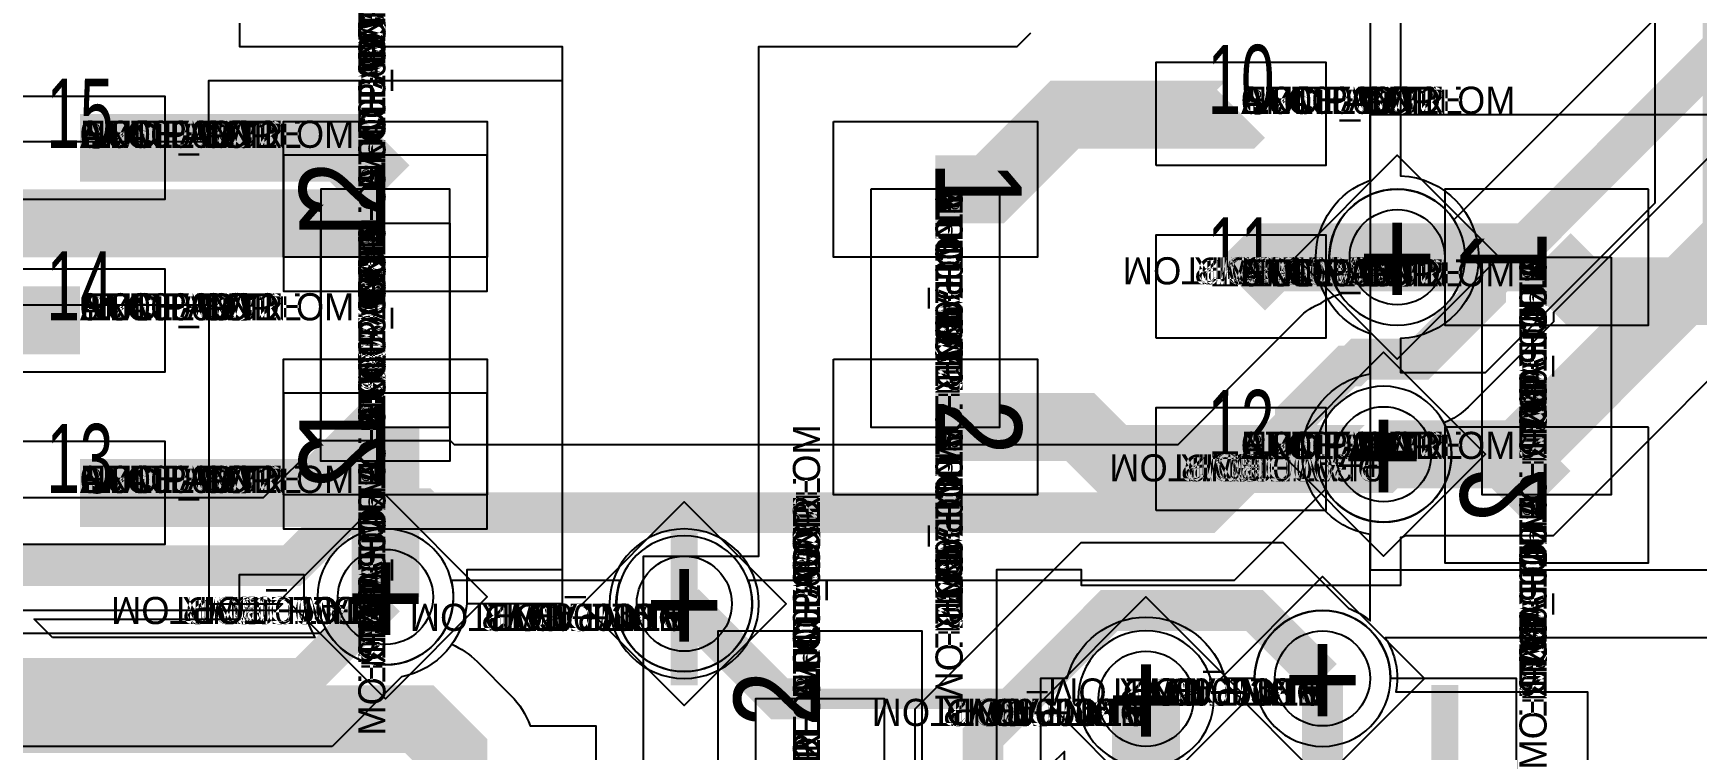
# Model space of a CAD drawing. Extents: x 0 to 323, y 0 to 320.
# Drawn here: x 73.42 to 85.67, y 181.53 to 186.8 of the extents above; entities that cross this region are included whole.
import ezdxf
from ezdxf.enums import TextEntityAlignment as Align

# ---------------------------------------------------------------- set-up
doc = ezdxf.new("R2010")
doc.units = 0
doc.header["$MEASUREMENT"] = 0
doc.layers.get('0').update_dxf_attribs({"linetype": 'CONTINUOUS'})
for name, color, linetype in [('CDN_FIGURES', 7, 'CONTINUOUS'), ('ETCH_BOTTOM', 7, 'CONTINUOUS'), ('ETCH_GND', 3, 'CONTINUOUS'), ('ETCH_INT1', 4, 'CONTINUOUS'), ('ETCH_INT2', 5, 'CONTINUOUS'), ('ETCH_PWR', 6, 'CONTINUOUS'), ('ETCH_TOP', 2, 'CONTINUOUS'), ('MANUFACTURING_NCLEGEND-1-6', 8, 'CONTINUOUS'), ('PACKAGE_GEOMETRY_ASSEMBLY_TOP', 11, 'CONTINUOUS'), ('PACKAGE_GEOMETRY_PIN_NUMBER', 9, 'CONTINUOUS')]:
    doc.layers.add(name, color=color, linetype=linetype)

# ---------------------------------------------------------------- blocks, each defined once
blk = doc.blocks.new('PAD_INFO')
for tag in ['SHAPE_TYPE', 'PAD_HEIGHT', 'PAD_LAYER', 'PAD_TYPE', 'PAD_WIDTH']:
    blk.add_attdef(tag, (0, 0), '', height=0.2)
at = {"flags": 2}
blk.add_attdef('CDN_TYPE', (0, 0), '', height=0.2, dxfattribs=at)
blk = doc.blocks.new('DRILL_INFO')
at = {"flags": 2}
blk.add_attdef('CDN_TYPE', (0, 0), '', height=0.2, dxfattribs=at)
for tag in ['FSHAPE', 'FCHAR', 'DRILL_HEIGHT', 'DIAMETER', 'PLATED', 'DRILL_WIDTH']:
    blk.add_attdef(tag, (0, 0), '', height=0.2)
blk = doc.blocks.new('VIA0700X0300')
at = {"layer": 'ETCH_BOTTOM'}
blk.add_circle((0, 0), 0.35, dxfattribs=at)
at = {"layer": 'ETCH_GND'}
blk.add_circle((0, 0), 0.35, dxfattribs=at)
at = {"layer": 'ETCH_INT1'}
blk.add_circle((0, 0), 0.35, dxfattribs=at)
at = {"layer": 'ETCH_INT2'}
blk.add_circle((0, 0), 0.35, dxfattribs=at)
at = {"layer": 'ETCH_PWR'}
blk.add_circle((0, 0), 0.35, dxfattribs=at)
at = {"layer": 'ETCH_TOP'}
blk.add_circle((0, 0), 0.35, dxfattribs=at)
ref = blk.add_blockref('PAD_INFO', (0, 0))
ref.add_attrib('PAD_LAYER', 'ETCH_TOP', (0, 0), dxfattribs={"height": 0.2})
ref.add_attrib('SHAPE_TYPE', 'NULL', (0, 0), dxfattribs={"height": 0.2})
ref.add_attrib('PAD_TYPE', 'ANTIPAD', (0, 0), dxfattribs={"height": 0.2})
ref.add_attrib('PAD_WIDTH', '0.000000', (0, 0), dxfattribs={"height": 0.2})
ref.add_attrib('PAD_HEIGHT', '0.000000', (0, 0), dxfattribs={"height": 0.2})
ref = blk.add_blockref('PAD_INFO', (0, 0))
ref.add_attrib('PAD_LAYER', 'ETCH_GND', (0, 0), dxfattribs={"height": 0.2})
ref.add_attrib('SHAPE_TYPE', 'NULL', (0, 0), dxfattribs={"height": 0.2})
ref.add_attrib('PAD_TYPE', 'ANTIPAD', (0, 0), dxfattribs={"height": 0.2})
ref.add_attrib('PAD_WIDTH', '0.000000', (0, 0), dxfattribs={"height": 0.2})
ref.add_attrib('PAD_HEIGHT', '0.000000', (0, 0), dxfattribs={"height": 0.2})
ref = blk.add_blockref('PAD_INFO', (0, 0))
ref.add_attrib('PAD_LAYER', 'ETCH_INT1', (0, 0), dxfattribs={"height": 0.2})
ref.add_attrib('SHAPE_TYPE', 'NULL', (0, 0), dxfattribs={"height": 0.2})
ref.add_attrib('PAD_TYPE', 'ANTIPAD', (0, 0), dxfattribs={"height": 0.2})
ref.add_attrib('PAD_WIDTH', '0.000000', (0, 0), dxfattribs={"height": 0.2})
ref.add_attrib('PAD_HEIGHT', '0.000000', (0, 0), dxfattribs={"height": 0.2})
ref = blk.add_blockref('PAD_INFO', (0, 0))
ref.add_attrib('PAD_LAYER', 'ETCH_INT2', (0, 0), dxfattribs={"height": 0.2})
ref.add_attrib('SHAPE_TYPE', 'NULL', (0, 0), dxfattribs={"height": 0.2})
ref.add_attrib('PAD_TYPE', 'ANTIPAD', (0, 0), dxfattribs={"height": 0.2})
ref.add_attrib('PAD_WIDTH', '0.000000', (0, 0), dxfattribs={"height": 0.2})
ref.add_attrib('PAD_HEIGHT', '0.000000', (0, 0), dxfattribs={"height": 0.2})
ref = blk.add_blockref('PAD_INFO', (0, 0))
ref.add_attrib('PAD_LAYER', 'ETCH_PWR', (0, 0), dxfattribs={"height": 0.2})
ref.add_attrib('SHAPE_TYPE', 'NULL', (0, 0), dxfattribs={"height": 0.2})
ref.add_attrib('PAD_TYPE', 'ANTIPAD', (0, 0), dxfattribs={"height": 0.2})
ref.add_attrib('PAD_WIDTH', '0.000000', (0, 0), dxfattribs={"height": 0.2})
ref.add_attrib('PAD_HEIGHT', '0.000000', (0, 0), dxfattribs={"height": 0.2})
ref = blk.add_blockref('PAD_INFO', (0, 0))
ref.add_attrib('PAD_LAYER', 'ETCH_BOTTOM', (0, 0), dxfattribs={"height": 0.2})
ref.add_attrib('SHAPE_TYPE', 'NULL', (0, 0), dxfattribs={"height": 0.2})
ref.add_attrib('PAD_TYPE', 'ANTIPAD', (0, 0), dxfattribs={"height": 0.2})
ref.add_attrib('PAD_WIDTH', '0.000000', (0, 0), dxfattribs={"height": 0.2})
ref.add_attrib('PAD_HEIGHT', '0.000000', (0, 0), dxfattribs={"height": 0.2})
ref = blk.add_blockref('PAD_INFO', (0, 0))
ref.add_attrib('PAD_LAYER', 'ETCH_TOP', (0, 0), dxfattribs={"height": 0.2})
ref.add_attrib('SHAPE_TYPE', 'NULL', (0, 0), dxfattribs={"height": 0.2})
ref.add_attrib('PAD_TYPE', 'THERMAL', (0, 0), dxfattribs={"height": 0.2})
ref.add_attrib('PAD_WIDTH', '0.000000', (0, 0), dxfattribs={"height": 0.2})
ref.add_attrib('PAD_HEIGHT', '0.000000', (0, 0), dxfattribs={"height": 0.2})
ref = blk.add_blockref('PAD_INFO', (0, 0))
ref.add_attrib('PAD_LAYER', 'ETCH_GND', (0, 0), dxfattribs={"height": 0.2})
ref.add_attrib('SHAPE_TYPE', 'NULL', (0, 0), dxfattribs={"height": 0.2})
ref.add_attrib('PAD_TYPE', 'THERMAL', (0, 0), dxfattribs={"height": 0.2})
ref.add_attrib('PAD_WIDTH', '0.000000', (0, 0), dxfattribs={"height": 0.2})
ref.add_attrib('PAD_HEIGHT', '0.000000', (0, 0), dxfattribs={"height": 0.2})
ref = blk.add_blockref('PAD_INFO', (0, 0))
ref.add_attrib('PAD_LAYER', 'ETCH_INT1', (0, 0), dxfattribs={"height": 0.2})
ref.add_attrib('SHAPE_TYPE', 'NULL', (0, 0), dxfattribs={"height": 0.2})
ref.add_attrib('PAD_TYPE', 'THERMAL', (0, 0), dxfattribs={"height": 0.2})
ref.add_attrib('PAD_WIDTH', '0.000000', (0, 0), dxfattribs={"height": 0.2})
ref.add_attrib('PAD_HEIGHT', '0.000000', (0, 0), dxfattribs={"height": 0.2})
ref = blk.add_blockref('PAD_INFO', (0, 0))
ref.add_attrib('PAD_LAYER', 'ETCH_INT2', (0, 0), dxfattribs={"height": 0.2})
ref.add_attrib('SHAPE_TYPE', 'NULL', (0, 0), dxfattribs={"height": 0.2})
ref.add_attrib('PAD_TYPE', 'THERMAL', (0, 0), dxfattribs={"height": 0.2})
ref.add_attrib('PAD_WIDTH', '0.000000', (0, 0), dxfattribs={"height": 0.2})
ref.add_attrib('PAD_HEIGHT', '0.000000', (0, 0), dxfattribs={"height": 0.2})
ref = blk.add_blockref('PAD_INFO', (0, 0))
ref.add_attrib('PAD_LAYER', 'ETCH_PWR', (0, 0), dxfattribs={"height": 0.2})
ref.add_attrib('SHAPE_TYPE', 'NULL', (0, 0), dxfattribs={"height": 0.2})
ref.add_attrib('PAD_TYPE', 'THERMAL', (0, 0), dxfattribs={"height": 0.2})
ref.add_attrib('PAD_WIDTH', '0.000000', (0, 0), dxfattribs={"height": 0.2})
ref.add_attrib('PAD_HEIGHT', '0.000000', (0, 0), dxfattribs={"height": 0.2})
ref = blk.add_blockref('PAD_INFO', (0, 0))
ref.add_attrib('PAD_LAYER', 'ETCH_BOTTOM', (0, 0), dxfattribs={"height": 0.2})
ref.add_attrib('SHAPE_TYPE', 'NULL', (0, 0), dxfattribs={"height": 0.2})
ref.add_attrib('PAD_TYPE', 'THERMAL', (0, 0), dxfattribs={"height": 0.2})
ref.add_attrib('PAD_WIDTH', '0.000000', (0, 0), dxfattribs={"height": 0.2})
ref.add_attrib('PAD_HEIGHT', '0.000000', (0, 0), dxfattribs={"height": 0.2})
ref = blk.add_blockref('PAD_INFO', (0, 0))
ref.add_attrib('PAD_LAYER', 'ETCH_TOP', (0, 0), dxfattribs={"height": 0.2})
ref.add_attrib('SHAPE_TYPE', 'CIRCLE', (0, 0), dxfattribs={"height": 0.2})
ref.add_attrib('PAD_TYPE', 'REGULAR', (0, 0), dxfattribs={"height": 0.2})
ref.add_attrib('PAD_WIDTH', '0.700000', (0, 0), dxfattribs={"height": 0.2})
ref.add_attrib('PAD_HEIGHT', '0.700000', (0, 0), dxfattribs={"height": 0.2})
ref = blk.add_blockref('PAD_INFO', (0, 0))
ref.add_attrib('PAD_LAYER', 'ETCH_GND', (0, 0), dxfattribs={"height": 0.2})
ref.add_attrib('SHAPE_TYPE', 'CIRCLE', (0, 0), dxfattribs={"height": 0.2})
ref.add_attrib('PAD_TYPE', 'REGULAR', (0, 0), dxfattribs={"height": 0.2})
ref.add_attrib('PAD_WIDTH', '0.700000', (0, 0), dxfattribs={"height": 0.2})
ref.add_attrib('PAD_HEIGHT', '0.700000', (0, 0), dxfattribs={"height": 0.2})
ref = blk.add_blockref('PAD_INFO', (0, 0))
ref.add_attrib('PAD_LAYER', 'ETCH_INT1', (0, 0), dxfattribs={"height": 0.2})
ref.add_attrib('SHAPE_TYPE', 'CIRCLE', (0, 0), dxfattribs={"height": 0.2})
ref.add_attrib('PAD_TYPE', 'REGULAR', (0, 0), dxfattribs={"height": 0.2})
ref.add_attrib('PAD_WIDTH', '0.700000', (0, 0), dxfattribs={"height": 0.2})
ref.add_attrib('PAD_HEIGHT', '0.700000', (0, 0), dxfattribs={"height": 0.2})
ref = blk.add_blockref('PAD_INFO', (0, 0))
ref.add_attrib('PAD_LAYER', 'ETCH_INT2', (0, 0), dxfattribs={"height": 0.2})
ref.add_attrib('SHAPE_TYPE', 'CIRCLE', (0, 0), dxfattribs={"height": 0.2})
ref.add_attrib('PAD_TYPE', 'REGULAR', (0, 0), dxfattribs={"height": 0.2})
ref.add_attrib('PAD_WIDTH', '0.700000', (0, 0), dxfattribs={"height": 0.2})
ref.add_attrib('PAD_HEIGHT', '0.700000', (0, 0), dxfattribs={"height": 0.2})
ref = blk.add_blockref('PAD_INFO', (0, 0))
ref.add_attrib('PAD_LAYER', 'ETCH_PWR', (0, 0), dxfattribs={"height": 0.2})
ref.add_attrib('SHAPE_TYPE', 'CIRCLE', (0, 0), dxfattribs={"height": 0.2})
ref.add_attrib('PAD_TYPE', 'REGULAR', (0, 0), dxfattribs={"height": 0.2})
ref.add_attrib('PAD_WIDTH', '0.700000', (0, 0), dxfattribs={"height": 0.2})
ref.add_attrib('PAD_HEIGHT', '0.700000', (0, 0), dxfattribs={"height": 0.2})
ref = blk.add_blockref('PAD_INFO', (0, 0))
ref.add_attrib('PAD_LAYER', 'ETCH_BOTTOM', (0, 0), dxfattribs={"height": 0.2})
ref.add_attrib('SHAPE_TYPE', 'CIRCLE', (0, 0), dxfattribs={"height": 0.2})
ref.add_attrib('PAD_TYPE', 'REGULAR', (0, 0), dxfattribs={"height": 0.2})
ref.add_attrib('PAD_WIDTH', '0.700000', (0, 0), dxfattribs={"height": 0.2})
ref.add_attrib('PAD_HEIGHT', '0.700000', (0, 0), dxfattribs={"height": 0.2})
ref = blk.add_blockref('DRILL_INFO', (0, 0))
ref.add_attrib('DIAMETER', '0.300000', (0, 0), dxfattribs={"height": 0.2})
ref.add_attrib('PLATED', 'PLATED', (0, 0), dxfattribs={"height": 0.2})
ref.add_attrib('FSHAPE', 'DIAMOND', (0, 0), dxfattribs={"height": 0.2})
ref.add_attrib('FCHAR', '+', (0, 0), dxfattribs={"height": 0.2})
ref.add_attrib('DRILL_WIDTH', '1.500000', (0, 0), dxfattribs={"height": 0.2})
ref.add_attrib('DRILL_HEIGHT', '1.500000', (0, 0), dxfattribs={"height": 0.2})
for tag in ['CDN_TYPE', 'PIN']:
    blk.add_attdef(tag, (0, 0), '', height=0.2)
at = {"flags": 2}
for tag in ['PSTKNAME', 'BBV']:
    blk.add_attdef(tag, (0, 0), '', height=0.2, dxfattribs=at)
blk = doc.blocks.new('FIGURE_DIAMOND')
at = {"layer": 'CDN_FIGURES'}
blk.add_lwpolyline([(-0.5, 0), (0, 0.5), (0.5, 0), (0, -0.5)], close=True, dxfattribs=at)
blk = doc.blocks.new('RC1000X1500TS')
at = {"layer": 'ETCH_TOP'}
blk.add_lwpolyline([(-0.5, -0.75), (-0.5, 0.75), (0.5, 0.75), (0.5, -0.75)], close=True, dxfattribs=at)
ref = blk.add_blockref('PAD_INFO', (0, 0))
ref.add_attrib('PAD_LAYER', 'ETCH_TOP', (0, 0), dxfattribs={"height": 0.2})
ref.add_attrib('SHAPE_TYPE', 'NULL', (0, 0), dxfattribs={"height": 0.2})
ref.add_attrib('PAD_TYPE', 'ANTIPAD', (0, 0), dxfattribs={"height": 0.2})
ref.add_attrib('PAD_WIDTH', '0.000000', (0, 0), dxfattribs={"height": 0.2})
ref.add_attrib('PAD_HEIGHT', '0.000000', (0, 0), dxfattribs={"height": 0.2})
ref = blk.add_blockref('PAD_INFO', (0, 0))
ref.add_attrib('PAD_LAYER', 'ETCH_GND', (0, 0), dxfattribs={"height": 0.2})
ref.add_attrib('SHAPE_TYPE', 'NULL', (0, 0), dxfattribs={"height": 0.2})
ref.add_attrib('PAD_TYPE', 'ANTIPAD', (0, 0), dxfattribs={"height": 0.2})
ref.add_attrib('PAD_WIDTH', '0.000000', (0, 0), dxfattribs={"height": 0.2})
ref.add_attrib('PAD_HEIGHT', '0.000000', (0, 0), dxfattribs={"height": 0.2})
ref = blk.add_blockref('PAD_INFO', (0, 0))
ref.add_attrib('PAD_LAYER', 'ETCH_INT1', (0, 0), dxfattribs={"height": 0.2})
ref.add_attrib('SHAPE_TYPE', 'NULL', (0, 0), dxfattribs={"height": 0.2})
ref.add_attrib('PAD_TYPE', 'ANTIPAD', (0, 0), dxfattribs={"height": 0.2})
ref.add_attrib('PAD_WIDTH', '0.000000', (0, 0), dxfattribs={"height": 0.2})
ref.add_attrib('PAD_HEIGHT', '0.000000', (0, 0), dxfattribs={"height": 0.2})
ref = blk.add_blockref('PAD_INFO', (0, 0))
ref.add_attrib('PAD_LAYER', 'ETCH_INT2', (0, 0), dxfattribs={"height": 0.2})
ref.add_attrib('SHAPE_TYPE', 'NULL', (0, 0), dxfattribs={"height": 0.2})
ref.add_attrib('PAD_TYPE', 'ANTIPAD', (0, 0), dxfattribs={"height": 0.2})
ref.add_attrib('PAD_WIDTH', '0.000000', (0, 0), dxfattribs={"height": 0.2})
ref.add_attrib('PAD_HEIGHT', '0.000000', (0, 0), dxfattribs={"height": 0.2})
ref = blk.add_blockref('PAD_INFO', (0, 0))
ref.add_attrib('PAD_LAYER', 'ETCH_PWR', (0, 0), dxfattribs={"height": 0.2})
ref.add_attrib('SHAPE_TYPE', 'NULL', (0, 0), dxfattribs={"height": 0.2})
ref.add_attrib('PAD_TYPE', 'ANTIPAD', (0, 0), dxfattribs={"height": 0.2})
ref.add_attrib('PAD_WIDTH', '0.000000', (0, 0), dxfattribs={"height": 0.2})
ref.add_attrib('PAD_HEIGHT', '0.000000', (0, 0), dxfattribs={"height": 0.2})
ref = blk.add_blockref('PAD_INFO', (0, 0))
ref.add_attrib('PAD_LAYER', 'ETCH_BOTTOM', (0, 0), dxfattribs={"height": 0.2})
ref.add_attrib('SHAPE_TYPE', 'NULL', (0, 0), dxfattribs={"height": 0.2})
ref.add_attrib('PAD_TYPE', 'ANTIPAD', (0, 0), dxfattribs={"height": 0.2})
ref.add_attrib('PAD_WIDTH', '0.000000', (0, 0), dxfattribs={"height": 0.2})
ref.add_attrib('PAD_HEIGHT', '0.000000', (0, 0), dxfattribs={"height": 0.2})
ref = blk.add_blockref('PAD_INFO', (0, 0))
ref.add_attrib('PAD_LAYER', 'ETCH_TOP', (0, 0), dxfattribs={"height": 0.2})
ref.add_attrib('SHAPE_TYPE', 'NULL', (0, 0), dxfattribs={"height": 0.2})
ref.add_attrib('PAD_TYPE', 'THERMAL', (0, 0), dxfattribs={"height": 0.2})
ref.add_attrib('PAD_WIDTH', '0.000000', (0, 0), dxfattribs={"height": 0.2})
ref.add_attrib('PAD_HEIGHT', '0.000000', (0, 0), dxfattribs={"height": 0.2})
ref = blk.add_blockref('PAD_INFO', (0, 0))
ref.add_attrib('PAD_LAYER', 'ETCH_GND', (0, 0), dxfattribs={"height": 0.2})
ref.add_attrib('SHAPE_TYPE', 'NULL', (0, 0), dxfattribs={"height": 0.2})
ref.add_attrib('PAD_TYPE', 'THERMAL', (0, 0), dxfattribs={"height": 0.2})
ref.add_attrib('PAD_WIDTH', '0.000000', (0, 0), dxfattribs={"height": 0.2})
ref.add_attrib('PAD_HEIGHT', '0.000000', (0, 0), dxfattribs={"height": 0.2})
ref = blk.add_blockref('PAD_INFO', (0, 0))
ref.add_attrib('PAD_LAYER', 'ETCH_INT1', (0, 0), dxfattribs={"height": 0.2})
ref.add_attrib('SHAPE_TYPE', 'NULL', (0, 0), dxfattribs={"height": 0.2})
ref.add_attrib('PAD_TYPE', 'THERMAL', (0, 0), dxfattribs={"height": 0.2})
ref.add_attrib('PAD_WIDTH', '0.000000', (0, 0), dxfattribs={"height": 0.2})
ref.add_attrib('PAD_HEIGHT', '0.000000', (0, 0), dxfattribs={"height": 0.2})
ref = blk.add_blockref('PAD_INFO', (0, 0))
ref.add_attrib('PAD_LAYER', 'ETCH_INT2', (0, 0), dxfattribs={"height": 0.2})
ref.add_attrib('SHAPE_TYPE', 'NULL', (0, 0), dxfattribs={"height": 0.2})
ref.add_attrib('PAD_TYPE', 'THERMAL', (0, 0), dxfattribs={"height": 0.2})
ref.add_attrib('PAD_WIDTH', '0.000000', (0, 0), dxfattribs={"height": 0.2})
ref.add_attrib('PAD_HEIGHT', '0.000000', (0, 0), dxfattribs={"height": 0.2})
ref = blk.add_blockref('PAD_INFO', (0, 0))
ref.add_attrib('PAD_LAYER', 'ETCH_PWR', (0, 0), dxfattribs={"height": 0.2})
ref.add_attrib('SHAPE_TYPE', 'NULL', (0, 0), dxfattribs={"height": 0.2})
ref.add_attrib('PAD_TYPE', 'THERMAL', (0, 0), dxfattribs={"height": 0.2})
ref.add_attrib('PAD_WIDTH', '0.000000', (0, 0), dxfattribs={"height": 0.2})
ref.add_attrib('PAD_HEIGHT', '0.000000', (0, 0), dxfattribs={"height": 0.2})
ref = blk.add_blockref('PAD_INFO', (0, 0))
ref.add_attrib('PAD_LAYER', 'ETCH_BOTTOM', (0, 0), dxfattribs={"height": 0.2})
ref.add_attrib('SHAPE_TYPE', 'NULL', (0, 0), dxfattribs={"height": 0.2})
ref.add_attrib('PAD_TYPE', 'THERMAL', (0, 0), dxfattribs={"height": 0.2})
ref.add_attrib('PAD_WIDTH', '0.000000', (0, 0), dxfattribs={"height": 0.2})
ref.add_attrib('PAD_HEIGHT', '0.000000', (0, 0), dxfattribs={"height": 0.2})
ref = blk.add_blockref('PAD_INFO', (0, 0))
ref.add_attrib('PAD_LAYER', 'ETCH_GND', (0, 0), dxfattribs={"height": 0.2})
ref.add_attrib('SHAPE_TYPE', 'NULL', (0, 0), dxfattribs={"height": 0.2})
ref.add_attrib('PAD_TYPE', 'REGULAR', (0, 0), dxfattribs={"height": 0.2})
ref.add_attrib('PAD_WIDTH', '0.000000', (0, 0), dxfattribs={"height": 0.2})
ref.add_attrib('PAD_HEIGHT', '0.000000', (0, 0), dxfattribs={"height": 0.2})
ref = blk.add_blockref('PAD_INFO', (0, 0))
ref.add_attrib('PAD_LAYER', 'ETCH_INT1', (0, 0), dxfattribs={"height": 0.2})
ref.add_attrib('SHAPE_TYPE', 'NULL', (0, 0), dxfattribs={"height": 0.2})
ref.add_attrib('PAD_TYPE', 'REGULAR', (0, 0), dxfattribs={"height": 0.2})
ref.add_attrib('PAD_WIDTH', '0.000000', (0, 0), dxfattribs={"height": 0.2})
ref.add_attrib('PAD_HEIGHT', '0.000000', (0, 0), dxfattribs={"height": 0.2})
ref = blk.add_blockref('PAD_INFO', (0, 0))
ref.add_attrib('PAD_LAYER', 'ETCH_INT2', (0, 0), dxfattribs={"height": 0.2})
ref.add_attrib('SHAPE_TYPE', 'NULL', (0, 0), dxfattribs={"height": 0.2})
ref.add_attrib('PAD_TYPE', 'REGULAR', (0, 0), dxfattribs={"height": 0.2})
ref.add_attrib('PAD_WIDTH', '0.000000', (0, 0), dxfattribs={"height": 0.2})
ref.add_attrib('PAD_HEIGHT', '0.000000', (0, 0), dxfattribs={"height": 0.2})
ref = blk.add_blockref('PAD_INFO', (0, 0))
ref.add_attrib('PAD_LAYER', 'ETCH_PWR', (0, 0), dxfattribs={"height": 0.2})
ref.add_attrib('SHAPE_TYPE', 'NULL', (0, 0), dxfattribs={"height": 0.2})
ref.add_attrib('PAD_TYPE', 'REGULAR', (0, 0), dxfattribs={"height": 0.2})
ref.add_attrib('PAD_WIDTH', '0.000000', (0, 0), dxfattribs={"height": 0.2})
ref.add_attrib('PAD_HEIGHT', '0.000000', (0, 0), dxfattribs={"height": 0.2})
ref = blk.add_blockref('PAD_INFO', (0, 0))
ref.add_attrib('PAD_LAYER', 'ETCH_BOTTOM', (0, 0), dxfattribs={"height": 0.2})
ref.add_attrib('SHAPE_TYPE', 'NULL', (0, 0), dxfattribs={"height": 0.2})
ref.add_attrib('PAD_TYPE', 'REGULAR', (0, 0), dxfattribs={"height": 0.2})
ref.add_attrib('PAD_WIDTH', '0.000000', (0, 0), dxfattribs={"height": 0.2})
ref.add_attrib('PAD_HEIGHT', '0.000000', (0, 0), dxfattribs={"height": 0.2})
ref = blk.add_blockref('DRILL_INFO', (0, 0))
ref.add_attrib('DIAMETER', '0.000000', (0, 0), dxfattribs={"height": 0.2})
ref.add_attrib('PLATED', 'PLATED', (0, 0), dxfattribs={"height": 0.2})
ref.add_attrib('FSHAPE', 'NULL', (0, 0), dxfattribs={"height": 0.2})
ref.add_attrib('DRILL_WIDTH', '0.000000', (0, 0), dxfattribs={"height": 0.2})
ref.add_attrib('DRILL_HEIGHT', '0.000000', (0, 0), dxfattribs={"height": 0.2})
ref = blk.add_blockref('PAD_INFO', (0, 0))
ref.add_attrib('PAD_LAYER', 'ETCH_TOP', (0, 0), dxfattribs={"height": 0.2})
ref.add_attrib('SHAPE_TYPE', 'RECTANGLE', (0, 0), dxfattribs={"height": 0.2})
ref.add_attrib('PAD_TYPE', 'REGULAR', (0, 0), dxfattribs={"height": 0.2})
ref.add_attrib('PAD_WIDTH', '1.000000', (0, 0), dxfattribs={"height": 0.2})
ref.add_attrib('PAD_HEIGHT', '1.500000', (0, 0), dxfattribs={"height": 0.2})
for tag in ['CDN_TYPE', 'PIN']:
    blk.add_attdef(tag, (0, 0), '', height=0.2)
at = {"flags": 2}
for tag in ['PSTKNAME', 'BBV']:
    blk.add_attdef(tag, (0, 0), '', height=0.2, dxfattribs=at)
blk = doc.blocks.new('F56')
at = {"layer": 'PACKAGE_GEOMETRY_ASSEMBLY_TOP'}
blk.add_lwpolyline([(0, -0.475), (1.75, -0.475), (1.75, 0.475), (0, 0.475)], close=True, dxfattribs=at)
at = {"layer": 'ETCH_TOP'}
ref = blk.add_blockref('RC1000X1500TS', (0, 0), dxfattribs=at)
ref.add_attrib('CDN_TYPE', 'PIN', (0, 0), dxfattribs={"height": 0.2})
ref.add_attrib('PIN', '1', (0, 0), dxfattribs={"height": 0.2})
ref = blk.add_blockref('RC1000X1500TS', (1.75, 0), dxfattribs=at)
ref.add_attrib('CDN_TYPE', 'PIN', (0, 0), dxfattribs={"height": 0.2})
ref.add_attrib('PIN', '2', (0, 0), dxfattribs={"height": 0.2})
at = {"flags": 2}
for tag in ['SYMBOL_TYPE', 'CDN_TYPE', 'REFDES']:
    blk.add_attdef(tag, (0, 0), '', height=0.2, dxfattribs=at)
blk = doc.blocks.new('RC1250X0760TS')
at = {"layer": 'ETCH_TOP'}
blk.add_lwpolyline([(-0.625, -0.38), (-0.625, 0.38), (0.625, 0.38), (0.625, -0.38)], close=True, dxfattribs=at)
ref = blk.add_blockref('PAD_INFO', (0, 0))
ref.add_attrib('PAD_LAYER', 'ETCH_TOP', (0, 0), dxfattribs={"height": 0.2})
ref.add_attrib('SHAPE_TYPE', 'NULL', (0, 0), dxfattribs={"height": 0.2})
ref.add_attrib('PAD_TYPE', 'ANTIPAD', (0, 0), dxfattribs={"height": 0.2})
ref.add_attrib('PAD_WIDTH', '0.000000', (0, 0), dxfattribs={"height": 0.2})
ref.add_attrib('PAD_HEIGHT', '0.000000', (0, 0), dxfattribs={"height": 0.2})
ref = blk.add_blockref('PAD_INFO', (0, 0))
ref.add_attrib('PAD_LAYER', 'ETCH_GND', (0, 0), dxfattribs={"height": 0.2})
ref.add_attrib('SHAPE_TYPE', 'NULL', (0, 0), dxfattribs={"height": 0.2})
ref.add_attrib('PAD_TYPE', 'ANTIPAD', (0, 0), dxfattribs={"height": 0.2})
ref.add_attrib('PAD_WIDTH', '0.000000', (0, 0), dxfattribs={"height": 0.2})
ref.add_attrib('PAD_HEIGHT', '0.000000', (0, 0), dxfattribs={"height": 0.2})
ref = blk.add_blockref('PAD_INFO', (0, 0))
ref.add_attrib('PAD_LAYER', 'ETCH_INT1', (0, 0), dxfattribs={"height": 0.2})
ref.add_attrib('SHAPE_TYPE', 'NULL', (0, 0), dxfattribs={"height": 0.2})
ref.add_attrib('PAD_TYPE', 'ANTIPAD', (0, 0), dxfattribs={"height": 0.2})
ref.add_attrib('PAD_WIDTH', '0.000000', (0, 0), dxfattribs={"height": 0.2})
ref.add_attrib('PAD_HEIGHT', '0.000000', (0, 0), dxfattribs={"height": 0.2})
ref = blk.add_blockref('PAD_INFO', (0, 0))
ref.add_attrib('PAD_LAYER', 'ETCH_INT2', (0, 0), dxfattribs={"height": 0.2})
ref.add_attrib('SHAPE_TYPE', 'NULL', (0, 0), dxfattribs={"height": 0.2})
ref.add_attrib('PAD_TYPE', 'ANTIPAD', (0, 0), dxfattribs={"height": 0.2})
ref.add_attrib('PAD_WIDTH', '0.000000', (0, 0), dxfattribs={"height": 0.2})
ref.add_attrib('PAD_HEIGHT', '0.000000', (0, 0), dxfattribs={"height": 0.2})
ref = blk.add_blockref('PAD_INFO', (0, 0))
ref.add_attrib('PAD_LAYER', 'ETCH_PWR', (0, 0), dxfattribs={"height": 0.2})
ref.add_attrib('SHAPE_TYPE', 'NULL', (0, 0), dxfattribs={"height": 0.2})
ref.add_attrib('PAD_TYPE', 'ANTIPAD', (0, 0), dxfattribs={"height": 0.2})
ref.add_attrib('PAD_WIDTH', '0.000000', (0, 0), dxfattribs={"height": 0.2})
ref.add_attrib('PAD_HEIGHT', '0.000000', (0, 0), dxfattribs={"height": 0.2})
ref = blk.add_blockref('PAD_INFO', (0, 0))
ref.add_attrib('PAD_LAYER', 'ETCH_BOTTOM', (0, 0), dxfattribs={"height": 0.2})
ref.add_attrib('SHAPE_TYPE', 'NULL', (0, 0), dxfattribs={"height": 0.2})
ref.add_attrib('PAD_TYPE', 'ANTIPAD', (0, 0), dxfattribs={"height": 0.2})
ref.add_attrib('PAD_WIDTH', '0.000000', (0, 0), dxfattribs={"height": 0.2})
ref.add_attrib('PAD_HEIGHT', '0.000000', (0, 0), dxfattribs={"height": 0.2})
ref = blk.add_blockref('PAD_INFO', (0, 0))
ref.add_attrib('PAD_LAYER', 'ETCH_TOP', (0, 0), dxfattribs={"height": 0.2})
ref.add_attrib('SHAPE_TYPE', 'NULL', (0, 0), dxfattribs={"height": 0.2})
ref.add_attrib('PAD_TYPE', 'THERMAL', (0, 0), dxfattribs={"height": 0.2})
ref.add_attrib('PAD_WIDTH', '0.000000', (0, 0), dxfattribs={"height": 0.2})
ref.add_attrib('PAD_HEIGHT', '0.000000', (0, 0), dxfattribs={"height": 0.2})
ref = blk.add_blockref('PAD_INFO', (0, 0))
ref.add_attrib('PAD_LAYER', 'ETCH_GND', (0, 0), dxfattribs={"height": 0.2})
ref.add_attrib('SHAPE_TYPE', 'NULL', (0, 0), dxfattribs={"height": 0.2})
ref.add_attrib('PAD_TYPE', 'THERMAL', (0, 0), dxfattribs={"height": 0.2})
ref.add_attrib('PAD_WIDTH', '0.000000', (0, 0), dxfattribs={"height": 0.2})
ref.add_attrib('PAD_HEIGHT', '0.000000', (0, 0), dxfattribs={"height": 0.2})
ref = blk.add_blockref('PAD_INFO', (0, 0))
ref.add_attrib('PAD_LAYER', 'ETCH_INT1', (0, 0), dxfattribs={"height": 0.2})
ref.add_attrib('SHAPE_TYPE', 'NULL', (0, 0), dxfattribs={"height": 0.2})
ref.add_attrib('PAD_TYPE', 'THERMAL', (0, 0), dxfattribs={"height": 0.2})
ref.add_attrib('PAD_WIDTH', '0.000000', (0, 0), dxfattribs={"height": 0.2})
ref.add_attrib('PAD_HEIGHT', '0.000000', (0, 0), dxfattribs={"height": 0.2})
ref = blk.add_blockref('PAD_INFO', (0, 0))
ref.add_attrib('PAD_LAYER', 'ETCH_INT2', (0, 0), dxfattribs={"height": 0.2})
ref.add_attrib('SHAPE_TYPE', 'NULL', (0, 0), dxfattribs={"height": 0.2})
ref.add_attrib('PAD_TYPE', 'THERMAL', (0, 0), dxfattribs={"height": 0.2})
ref.add_attrib('PAD_WIDTH', '0.000000', (0, 0), dxfattribs={"height": 0.2})
ref.add_attrib('PAD_HEIGHT', '0.000000', (0, 0), dxfattribs={"height": 0.2})
ref = blk.add_blockref('PAD_INFO', (0, 0))
ref.add_attrib('PAD_LAYER', 'ETCH_PWR', (0, 0), dxfattribs={"height": 0.2})
ref.add_attrib('SHAPE_TYPE', 'NULL', (0, 0), dxfattribs={"height": 0.2})
ref.add_attrib('PAD_TYPE', 'THERMAL', (0, 0), dxfattribs={"height": 0.2})
ref.add_attrib('PAD_WIDTH', '0.000000', (0, 0), dxfattribs={"height": 0.2})
ref.add_attrib('PAD_HEIGHT', '0.000000', (0, 0), dxfattribs={"height": 0.2})
ref = blk.add_blockref('PAD_INFO', (0, 0))
ref.add_attrib('PAD_LAYER', 'ETCH_BOTTOM', (0, 0), dxfattribs={"height": 0.2})
ref.add_attrib('SHAPE_TYPE', 'NULL', (0, 0), dxfattribs={"height": 0.2})
ref.add_attrib('PAD_TYPE', 'THERMAL', (0, 0), dxfattribs={"height": 0.2})
ref.add_attrib('PAD_WIDTH', '0.000000', (0, 0), dxfattribs={"height": 0.2})
ref.add_attrib('PAD_HEIGHT', '0.000000', (0, 0), dxfattribs={"height": 0.2})
ref = blk.add_blockref('PAD_INFO', (0, 0))
ref.add_attrib('PAD_LAYER', 'ETCH_TOP', (0, 0), dxfattribs={"height": 0.2})
ref.add_attrib('SHAPE_TYPE', 'RECTANGLE', (0, 0), dxfattribs={"height": 0.2})
ref.add_attrib('PAD_TYPE', 'REGULAR', (0, 0), dxfattribs={"height": 0.2})
ref.add_attrib('PAD_WIDTH', '1.250000', (0, 0), dxfattribs={"height": 0.2})
ref.add_attrib('PAD_HEIGHT', '0.760000', (0, 0), dxfattribs={"height": 0.2})
ref = blk.add_blockref('PAD_INFO', (0, 0))
ref.add_attrib('PAD_LAYER', 'ETCH_GND', (0, 0), dxfattribs={"height": 0.2})
ref.add_attrib('SHAPE_TYPE', 'NULL', (0, 0), dxfattribs={"height": 0.2})
ref.add_attrib('PAD_TYPE', 'REGULAR', (0, 0), dxfattribs={"height": 0.2})
ref.add_attrib('PAD_WIDTH', '0.000000', (0, 0), dxfattribs={"height": 0.2})
ref.add_attrib('PAD_HEIGHT', '0.000000', (0, 0), dxfattribs={"height": 0.2})
ref = blk.add_blockref('PAD_INFO', (0, 0))
ref.add_attrib('PAD_LAYER', 'ETCH_INT1', (0, 0), dxfattribs={"height": 0.2})
ref.add_attrib('SHAPE_TYPE', 'NULL', (0, 0), dxfattribs={"height": 0.2})
ref.add_attrib('PAD_TYPE', 'REGULAR', (0, 0), dxfattribs={"height": 0.2})
ref.add_attrib('PAD_WIDTH', '0.000000', (0, 0), dxfattribs={"height": 0.2})
ref.add_attrib('PAD_HEIGHT', '0.000000', (0, 0), dxfattribs={"height": 0.2})
ref = blk.add_blockref('PAD_INFO', (0, 0))
ref.add_attrib('PAD_LAYER', 'ETCH_INT2', (0, 0), dxfattribs={"height": 0.2})
ref.add_attrib('SHAPE_TYPE', 'NULL', (0, 0), dxfattribs={"height": 0.2})
ref.add_attrib('PAD_TYPE', 'REGULAR', (0, 0), dxfattribs={"height": 0.2})
ref.add_attrib('PAD_WIDTH', '0.000000', (0, 0), dxfattribs={"height": 0.2})
ref.add_attrib('PAD_HEIGHT', '0.000000', (0, 0), dxfattribs={"height": 0.2})
ref = blk.add_blockref('PAD_INFO', (0, 0))
ref.add_attrib('PAD_LAYER', 'ETCH_PWR', (0, 0), dxfattribs={"height": 0.2})
ref.add_attrib('SHAPE_TYPE', 'NULL', (0, 0), dxfattribs={"height": 0.2})
ref.add_attrib('PAD_TYPE', 'REGULAR', (0, 0), dxfattribs={"height": 0.2})
ref.add_attrib('PAD_WIDTH', '0.000000', (0, 0), dxfattribs={"height": 0.2})
ref.add_attrib('PAD_HEIGHT', '0.000000', (0, 0), dxfattribs={"height": 0.2})
ref = blk.add_blockref('PAD_INFO', (0, 0))
ref.add_attrib('PAD_LAYER', 'ETCH_BOTTOM', (0, 0), dxfattribs={"height": 0.2})
ref.add_attrib('SHAPE_TYPE', 'NULL', (0, 0), dxfattribs={"height": 0.2})
ref.add_attrib('PAD_TYPE', 'REGULAR', (0, 0), dxfattribs={"height": 0.2})
ref.add_attrib('PAD_WIDTH', '0.000000', (0, 0), dxfattribs={"height": 0.2})
ref.add_attrib('PAD_HEIGHT', '0.000000', (0, 0), dxfattribs={"height": 0.2})
ref = blk.add_blockref('DRILL_INFO', (0, 0))
ref.add_attrib('DIAMETER', '0.000000', (0, 0), dxfattribs={"height": 0.2})
ref.add_attrib('PLATED', 'PLATED', (0, 0), dxfattribs={"height": 0.2})
ref.add_attrib('FSHAPE', 'NULL', (0, 0), dxfattribs={"height": 0.2})
ref.add_attrib('DRILL_WIDTH', '0.000000', (0, 0), dxfattribs={"height": 0.2})
ref.add_attrib('DRILL_HEIGHT', '0.000000', (0, 0), dxfattribs={"height": 0.2})
for tag in ['CDN_TYPE', 'PIN']:
    blk.add_attdef(tag, (0, 0), '', height=0.2)
at = {"flags": 2}
for tag in ['PSTKNAME', 'BBV']:
    blk.add_attdef(tag, (0, 0), '', height=0.2, dxfattribs=at)
blk = doc.blocks.new('SO-24W')
at = {"layer": 'PACKAGE_GEOMETRY_ASSEMBLY_TOP'}
blk.add_lwpolyline([(-3.8, -7.8), (3.8, -7.8), (3.8, 7.8), (-3.8, 7.8)], close=True, dxfattribs=at)
at = {"layer": 'ETCH_TOP'}
ref = blk.add_blockref('RC1250X0760TS', (-4.75, -6.985), dxfattribs=at)
ref.add_attrib('CDN_TYPE', 'PIN', (0, 0), dxfattribs={"height": 0.2})
ref.add_attrib('PIN', '12', (0, 0), dxfattribs={"height": 0.2})
ref = blk.add_blockref('RC1250X0760TS', (-4.75, -4.445), dxfattribs=at)
ref.add_attrib('CDN_TYPE', 'PIN', (0, 0), dxfattribs={"height": 0.2})
ref.add_attrib('PIN', '10', (0, 0), dxfattribs={"height": 0.2})
ref = blk.add_blockref('RC1250X0760TS', (-4.75, -5.715), dxfattribs=at)
ref.add_attrib('CDN_TYPE', 'PIN', (0, 0), dxfattribs={"height": 0.2})
ref.add_attrib('PIN', '11', (0, 0), dxfattribs={"height": 0.2})
ref = blk.add_blockref('RC1250X0760TS', (4.75, -6.985), dxfattribs=at)
ref.add_attrib('CDN_TYPE', 'PIN', (0, 0), dxfattribs={"height": 0.2})
ref.add_attrib('PIN', '13', (0, 0), dxfattribs={"height": 0.2})
ref = blk.add_blockref('RC1250X0760TS', (4.75, -4.445), dxfattribs=at)
ref.add_attrib('CDN_TYPE', 'PIN', (0, 0), dxfattribs={"height": 0.2})
ref.add_attrib('PIN', '15', (0, 0), dxfattribs={"height": 0.2})
ref = blk.add_blockref('RC1250X0760TS', (4.75, -5.715), dxfattribs=at)
ref.add_attrib('CDN_TYPE', 'PIN', (0, 0), dxfattribs={"height": 0.2})
ref.add_attrib('PIN', '14', (0, 0), dxfattribs={"height": 0.2})
at = {"flags": 2}
for tag in ['SYMBOL_TYPE', 'CDN_TYPE', 'REFDES']:
    blk.add_attdef(tag, (0, 0), '', height=0.2, dxfattribs=at)

msp = doc.modelspace()

# ---------------------------------------------------------------- linework, layer by layer
at = {"layer": 'ETCH_BOTTOM'}
for points in [[(75.62, 181.555), (72.156, 181.555), (71.856, 181.855), (67.713, 181.855), (67.713, 182.105), (65.213, 182.105), (65.213, 182.914, -0.845035), (65.213, 184.097), (65.213, 184.101, -0.823499), (65.213, 185.279), (65.213, 185.956), (67.813, 185.956), (67.813, 185.706), (71.714, 185.706), (72.014, 186.006), (74.713, 186.006), (74.713, 186.456), (77.313, 186.456), (77.313, 182.605), (76.611, 182.605, -0.333452), (76.132, 182.067)], [(72.813, 182.556), (72.813, 184.074, 0.414107), (73.244, 184.805), (74.713, 184.805), (74.713, 182.605), (75.255, 182.605), (75.206, 182.556)], [(78.763, 182.605, 1), (77.663, 182.605, 1)]]:
    msp.add_lwpolyline(points, format="xyb", close=True, dxfattribs=at)
for points, format in [([(85.763, 182.355), (83.374, 182.355, -0.192102), (83.454, 181.956), (84.863, 181.956), (84.863, 181.185, -0.755811), (84.863, 180.126), (84.863, 179.355), (81.013, 179.355), (81.013, 181.517), (80.913, 181.418), (80.913, 180.385, -1.558329), (79.913, 180.385), (79.913, 181.832), (81.136, 183.056), (82.62, 183.056), (83.104, 182.571, -0.083602), (83.263, 182.48), (83.263, 183.114, -0.845035), (83.263, 184.297), (83.263, 184.59, -0.707037), (83.263, 185.721), (83.263, 186.206), (85.863, 186.206)], "xyb"), ([(76.013, 185.405, 0.5, 0.5, 0), (72.263, 185.405, 0.5, 0.5, 0), (71.513, 184.655, 0.5, 0.5, 0)], "xyseb"), ([(84.563, 185.155, 0.5, 0.5, 0), (83.463, 185.155, 0.5, 0.5, 0)], "xyseb"), ([(87.063, 184.905, 0.5, 0.5, 0), (84.813, 184.905, 0.5, 0.5, 0), (84.563, 185.155, 0.5, 0.5, 0)], "xyseb"), ([(76.013, 182.655, 0.5, 0.5, 0), (76.013, 183.655, 0.5, 0.5, 0)], "xyseb"), ([(83.363, 183.705, 0.5, 0.5, 0), (84.263, 183.705, 0.5, 0.5, 0), (84.563, 183.405, 0.5, 0.5, 0)], "xyseb"), ([(78.213, 182.605, 0.2, 0.2, 0), (78.213, 183.206, 0.2, 0.2, 0)], "xyseb"), ([(71.513, 182.905, 0.3, 0.3, 0), (72.363, 182.055, 0.3, 0.3, 0), (75.413, 182.055, 0.3, 0.3, 0), (76.013, 182.655, 0.3, 0.3, 0)], "xyseb"), ([(78.213, 182.005, 0.2, 0.2, 0), (78.213, 182.605, 0.2, 0.2, 0)], "xyseb"), ([(82.913, 182.055, 0.3, 0.3, 0), (82.413, 182.555, 0.3, 0.3, 0), (81.343, 182.555, 0.3, 0.3, 0), (80.413, 181.625, 0.3, 0.3, 0), (80.413, 180.155, 0.3, 0.3, 0)], "xyseb"), ([(81.613, 181.905, 0.5, 0.5, 0), (81.613, 181.105, 0.5, 0.5, 0), (82.063, 180.655, 0.5, 0.5, 0)], "xyseb"), ([(83.813, 180.655, 0.2, 0.2, 0), (83.813, 182.006, 0.2, 0.2, 0)], "xyseb")]:
    msp.add_lwpolyline(points, format=format, dxfattribs=at)
at = {"layer": 'ETCH_GND'}
for points in [[(83.963, 185.155, 1), (82.963, 185.155, 1)], [(83.863, 183.705, 1), (82.863, 183.705, 1)], [(76.513, 182.655, 1), (75.513, 182.655, 1)], [(83.413, 182.055, 1), (82.413, 182.055, 1)], [(82.113, 181.905, 1), (81.113, 181.905, 1)]]:
    msp.add_lwpolyline(points, format="xyb", close=True, dxfattribs=at)
at = {"layer": 'ETCH_INT1'}
for points in [[(83.963, 185.155, 1), (82.963, 185.155, 1)], [(83.863, 183.705, 1), (82.863, 183.705, 1)], [(76.513, 182.655, 1), (75.513, 182.655, 1)], [(78.713, 182.605, 1), (77.713, 182.605, 1)], [(83.413, 182.055, 1), (82.413, 182.055, 1)]]:
    msp.add_lwpolyline(points, format="xyb", close=True, dxfattribs=at)
at = {"layer": 'ETCH_INT2'}
for points, format in [([(42.109, 183.386), (64.827, 183.386, -1.277006), (65.798, 183.386), (75.116, 183.386), (75.536, 183.806), (76.489, 183.806), (76.519, 183.776), (81.849, 183.776), (82.213, 184.139), (82.213, 184.182), (82.74, 184.709, -0.098973), (82.903, 184.818, -0.077716), (83.042, 184.885, -0.995104), (83.88, 185.43), (89.663, 191.213)], "xyb"), ([(16.013, 182.905, 0.3, 0.3, 0), (40.443, 182.905, 0.3, 0.3, 0), (40.893, 183.355, 0.3, 0.3, 0), (41.432, 183.355, 0.3, 0.3, 0), (41.902, 182.885, 0.3, 0.3, 0), (65.013, 182.885, 0.3, 0.3, 0), (65.043, 182.855, 0.3, 0.3, 0), (65.582, 182.855, 0.3, 0.3, 0), (65.612, 182.885, 0.3, 0.3, 0), (75.323, 182.885, 0.3, 0.3, 0), (75.743, 183.305, 0.3, 0.3, 0), (76.282, 183.305, 0.3, 0.3, 0), (76.312, 183.275, 0.3, 0.3, 0), (82.056, 183.275, 0.3, 0.3, 0), (82.713, 183.932, 0.3, 0.3, 0), (82.713, 183.975, 0.3, 0.3, 0), (83.093, 184.355, 0.3, 0.3, 0), (83.136, 184.355, 0.3, 0.3, 0), (83.186, 184.405, 0.3, 0.3, 0), (83.632, 184.405, 0.3, 0.3, 0), (84.113, 184.886, 0.3, 0.3, 0), (84.113, 184.955, 0.3, 0.3, 0), (90.163, 191.005, 0.3, 0.3, 0)], "xyseb"), ([(90.663, 190.798), (84.613, 184.748), (84.613, 184.679), (83.986, 184.052, -0.107868), (83.806, 183.937, -0.969184), (82.935, 183.447), (82.263, 182.775), (78.683, 182.775, -1.424409), (77.742, 182.775), (76.498, 182.775, -0.887244), (75.569, 182.424), (75.53, 182.385), (65.819, 182.385), (65.789, 182.355), (64.836, 182.355), (64.806, 182.385), (41.695, 182.385)], "xyb")]:
    msp.add_lwpolyline(points, format=format, dxfattribs=at)
for points in [[(83.413, 182.055, 1), (82.413, 182.055, 1)], [(82.113, 181.905, 1), (81.113, 181.905, 1)]]:
    msp.add_lwpolyline(points, format="xyb", close=True, dxfattribs=at)
at = {"layer": 'ETCH_PWR'}
for points in [[(83.963, 185.155, 1), (82.963, 185.155, 1)], [(83.863, 183.705, 1), (82.863, 183.705, 1)], [(76.513, 182.655, 1), (75.513, 182.655, 1)], [(78.713, 182.605, 1), (77.713, 182.605, 1)], [(83.413, 182.055, 1), (82.413, 182.055, 1)], [(82.113, 181.905, 1), (81.113, 181.905, 1)]]:
    msp.add_lwpolyline(points, format="xyb", close=True, dxfattribs=at)
at = {"layer": 'ETCH_TOP'}
for points, format in [([(83.488, 189.427), (83.488, 185.755, -0.959015), (83.488, 184.556), (83.488, 184.306), (84.114, 184.306), (85.363, 185.554), (85.363, 188.405, -1)], "xyb"), ([(74.938, 189.271), (74.938, 186.706), (77.313, 186.706), (77.313, 182.855), (76.613, 182.855), (76.613, 182.655, -0.156476), (76.501, 182.306, -0.094642), (76.687, 182.18), (76.937, 181.93, -0.11183), (77.078, 181.706), (77.563, 181.706), (77.563, 179.105)], "xyb"), ([(85.963, 188.405, 0.5, 0.5, 0), (85.963, 185.305, 0.5, 0.5, 0), (84.363, 183.705, 0.5, 0.5, 0), (83.363, 183.705, 0.5, 0.5, 0)], "xyseb"), ([(82.313, 186.21, 0.5, 0.5, 0), (82.308, 186.205, 0.5, 0.5, 0), (81.013, 186.205, 0.5, 0.5, 0), (80.463, 185.655, 0.5, 0.5, 0), (80.063, 185.655, 0.5, 0.5, 0)], "xyseb"), ([(73.763, 185.96, 0.5, 0.5, 0), (75.708, 185.96, 0.5, 0.5, 0), (76.013, 185.655, 0.5, 0.5, 0)], "xyseb"), ([(83.463, 185.155, 0.5, 0.5, 0), (82.528, 185.155, 0.5, 0.5, 0), (82.313, 184.94, 0.5, 0.5, 0)], "xyseb"), ([(86.563, 185.057), (84.611, 183.105), (83.53, 183.105, -0.018268), (83.488, 183.092), (83.488, 182.74), (81.138, 182.74), (81.138, 182.855), (80.513, 182.855), (80.513, 180.645, -0.206315), (80.838, 180.419), (80.838, 182.056), (81.032, 182.056, -0.774485), (82.194, 182.056), (82.413, 182.056, -1), (83.413, 182.056), (84.338, 182.056), (84.338, 179.606), (84.863, 179.606), (84.863, 180.056), (86.513, 180.056)], "xyb"), ([(72.663, 184.655, 0.5, 0.5, 0), (72.698, 184.69, 0.5, 0.5, 0), (73.763, 184.69, 0.5, 0.5, 0)], "xyseb"), ([(72.663, 184.655, 0.5, 0.5, 0), (72.663, 182.405, 0.5, 0.5, 0), (73.313, 181.755, 0.5, 0.5, 0), (76.263, 181.755, 0.5, 0.5, 0), (76.513, 181.505, 0.5, 0.5, 0), (76.513, 180.405, 0.5, 0.5, 0)], "xyseb"), ([(73.763, 183.42, 0.5, 0.5, 0), (75.528, 183.42, 0.5, 0.5, 0), (76.013, 183.905, 0.5, 0.5, 0)], "xyseb"), ([(76.013, 183.905, 0.5, 0.5, 0), (76.013, 182.655, 0.5, 0.5, 0)], "xyseb"), ([(80.063, 183.905, 0.5, 0.5, 0), (81.128, 183.905, 0.5, 0.5, 0), (81.363, 183.67, 0.5, 0.5, 0), (82.313, 183.67, 0.5, 0.5, 0)], "xyseb"), ([(82.313, 183.67, 0.5, 0.5, 0), (83.328, 183.67, 0.5, 0.5, 0), (83.363, 183.705, 0.5, 0.5, 0)], "xyseb"), ([(79.213, 181.905, 0.3, 0.3, 0), (78.913, 181.905, 0.3, 0.3, 0), (78.213, 182.605, 0.3, 0.3, 0)], "xyseb"), ([(81.613, 180.655, 0.5, 0.5, 0), (81.613, 181.905, 0.5, 0.5, 0)], "xyseb"), ([(82.913, 180.655, 0.3, 0.3, 0), (82.913, 182.055, 0.3, 0.3, 0)], "xyseb"), ([(79.213, 181.905, 0.15, 0.15, 0), (80.563, 181.905, 0.15, 0.15, 0)], "xyseb")]:
    msp.add_lwpolyline(points, format=format, dxfattribs=at)
msp.add_lwpolyline([(77.913, 179.105), (77.913, 182.956), (78.763, 182.956), (78.763, 186.706), (80.664, 186.706), (80.764, 186.806)], dxfattribs=at)
msp.add_lwpolyline([(73.561, 182.356), (73.426, 182.49), (74.938, 182.49), (74.938, 182.82), (75.413, 182.82), (75.413, 182.655, 0.131577), (75.493, 182.356)], format="xyb", close=True, dxfattribs=at)

# ---------------------------------------------------------------- block references
for p in [(87.063, 190.655), (69.013, 190.405)]:
    msp.add_blockref('SO-24W', p)
for p, rotation in [((76.013, 183.905), 90), ((80.063, 185.655), 270), ((79.213, 180.155), 90)]:
    msp.add_blockref('F56', p, dxfattribs=dict(rotation=rotation))
at = {"xscale": -1, "rotation": 90}
for p in [(76.013, 185.405), (84.563, 185.155)]:
    msp.add_blockref('F56', p, dxfattribs=at)
at = {"layer": 'ETCH_TOP', "rotation": 180}
for p in [(83.463, 185.155), (83.363, 183.705), (76.013, 182.655), (78.213, 182.605), (82.913, 182.055), (81.613, 181.905)]:
    msp.add_blockref('VIA0700X0300', p, dxfattribs=at)
at = {"layer": 'MANUFACTURING_NCLEGEND-1-6', "xscale": 1.5, "yscale": 1.5}
for p in [(83.463, 185.155), (83.363, 183.705), (76.013, 182.655), (78.213, 182.605), (82.913, 182.055), (81.613, 181.905)]:
    msp.add_blockref('FIGURE_DIAMOND', p, dxfattribs=at)

# ---------------------------------------------------------------- texts
at = {"layer": 'MANUFACTURING_NCLEGEND-1-6'}
for p in [(83.463, 185.155), (83.363, 183.705), (76.013, 182.655), (78.213, 182.605), (82.913, 182.055), (81.613, 181.905)]:
    msp.add_text('+', height=0.75, dxfattribs=at).set_placement(p, align=Align.MIDDLE_CENTER)
at = {"layer": 'PACKAGE_GEOMETRY_PIN_NUMBER', "width": 0.649606}
for s, p in [('10', (82.313, 186.21)), ('15', (73.763, 185.96)), ('11', (82.313, 184.94)), ('14', (73.763, 184.69)), ('12', (82.313, 183.67)), ('13', (73.763, 183.42))]:
    msp.add_text(s, height=0.508, dxfattribs=at).set_placement(p, align=Align.CENTER)
at = {"layer": 'PACKAGE_GEOMETRY_PIN_NUMBER', "width": 0.88}
for s, rotation, p in [('2', 90, (76.013, 185.655)), ('1', 270, (80.063, 185.655)), ('1', 90, (76.013, 183.905)), ('2', 270, (80.063, 183.905)), ('2', 90, (79.213, 181.905))]:
    msp.add_text(s, height=0.635, rotation=rotation, dxfattribs=at).set_placement(p, align=Align.CENTER)
at = {"layer": 'PACKAGE_GEOMETRY_PIN_NUMBER', "text_generation_flag": 2, "width": 0.88}
for s, p in [('1', (76.013, 185.405)), ('1', (84.563, 185.155)), ('2', (76.013, 183.655)), ('2', (84.563, 183.405))]:
    msp.add_text(s, height=0.635, rotation=90, dxfattribs=at).set_placement(p, align=Align.CENTER)

doc.saveas('drawing.dxf')
